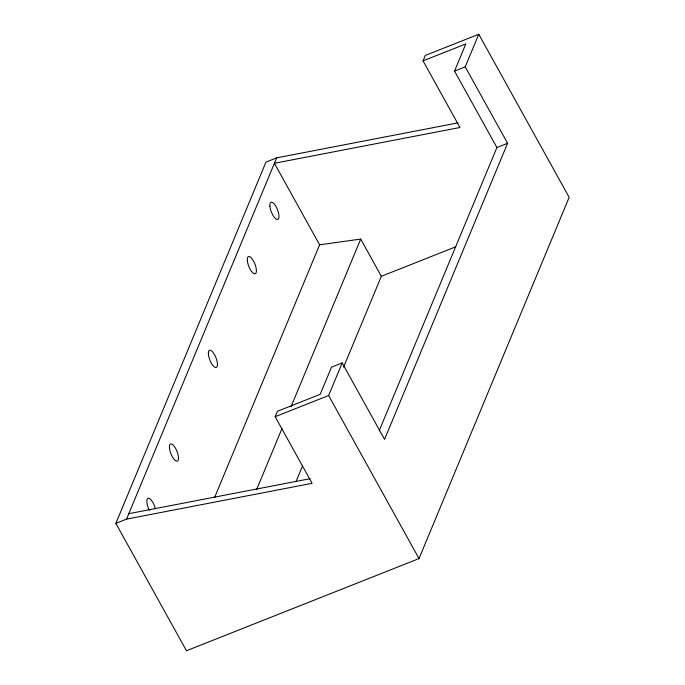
<?xml version="1.0" encoding="UTF-8"?>
<svg xmlns="http://www.w3.org/2000/svg" width="685" height="685" viewBox="0 0 685 685"><rect width="100%" height="100%" fill="white"/><g stroke="black" fill="none" stroke-linecap="round" stroke-linejoin="round"><path stroke-width="1.03" d="M214.602 497.498L319.612 244.81L274.411 163.278L459.969 127.487L423.047 60.871L425.308 55.434L478.764 34.25L569.149 197.314L419.023 558.583L186.466 650.75L115.851 523.357L265.977 162.088L276.671 157.85L458.034 122.863M115.851 523.357L126.537 519.119L276.671 157.85M126.537 519.119L312.095 483.319L275.173 416.711L277.425 411.274L320.195 394.32L331.489 367.16L342.175 362.922L384.55 439.359L507.585 143.285L465.218 66.847L478.764 34.25M256.524 489.792L281.955 428.587M290.979 406.873L360.712 239.074L319.612 244.81M379.19 430.771L496.899 147.523L454.532 71.086L465.817 43.917L423.047 60.871M275.173 416.711L328.629 395.519L342.175 362.922M296.014 481.598L302.582 465.8M343.596 367.1L381.339 276.286L455.731 246.805M454.532 71.086L465.218 66.847M496.899 147.523L507.585 143.285M128.797 513.69L310.159 478.695M360.712 239.074L381.339 276.286M328.629 395.519L419.023 558.583M149.33 510.299A9.23 3.271 68.4 0 1 148.114 498.286A9.23 3.271 68.4 0 1 155.401 508.698M169.443 447.999A9.23 3.271 68.4 0 0 176.781 461.236A9.23 3.271 68.4 0 0 175.651 448.504A9.23 3.271 68.4 0 0 169.443 447.999M208.386 354.282A9.23 3.271 68.4 0 0 215.724 367.52A9.23 3.271 68.4 0 0 214.593 354.796A9.23 3.271 68.4 0 0 208.386 354.282M247.336 260.574A9.23 3.271 68.4 0 0 254.674 273.812A9.23 3.271 68.4 0 0 253.544 261.079A9.23 3.271 68.4 0 0 247.336 260.574M269.907 206.245A9.23 3.271 68.4 0 0 277.245 219.483A9.23 3.271 68.4 0 0 276.115 206.75A9.23 3.271 68.4 0 0 269.907 206.245"/></g></svg>
